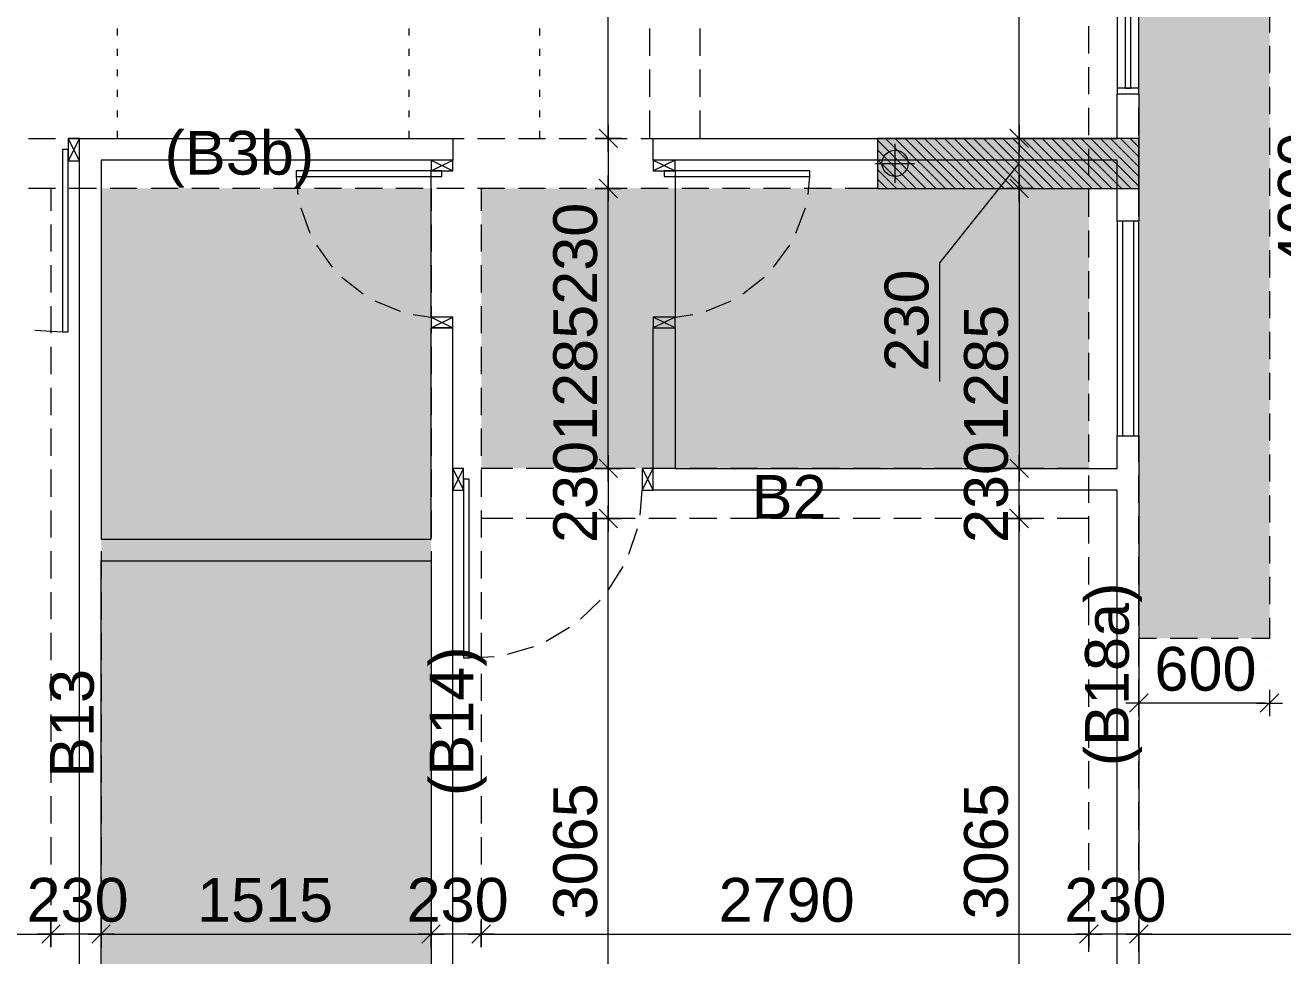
# Model space of a CAD drawing. Header units: millimetres. Extents: x -1303 to 98744, y -1303 to 90097.
# Drawn here: x 58345 to 64120, y 48580 to 52852 of the extents above; entities that cross this region are included whole.
import ezdxf

# ---------------------------------------------------------------- set-up
doc = ezdxf.new("R2010")
doc.units = ezdxf.units.MM
doc.layers.add('PDF_Geometry', color=7, linetype='Continuous')
doc.layers.add('PDF_Text', color=7, linetype='Continuous')
doc.layers.add('PDF_Solid Fills', color=192, linetype='Continuous', true_color=0xc2c0c0c0)
doc.styles.add('PDF ArialMT', font='arial.ttf')

msp = doc.modelspace()

# ---------------------------------------------------------------- linework, layer by layer
at = {"layer": 'PDF_Geometry', "color": 122, "lineweight": 0, "true_color": 0x00b88a}
for points in [[(61022.81378, 52371.97173), (61022.81378, 52352.50857), (61022.81378, 58257.11924), (61022.81378, 58237.65195)], [(62909.20732, 52352.50857), (62909.20732, 55727.53641), (62909.20732, 55707.22612)], [(61022.81378, 52332.19829), (61022.81378, 52102.00405)], [(62909.20732, 52122.31434), (62909.20732, 52311.888)], [(62544.45281, 51216.77734), (62544.45281, 51760.94831), (62909.20732, 52217.10117)], [(61022.81378, 50857.10142), (61022.81378, 50837.63826), (61022.81378, 52082.54089), (61022.81378, 52062.2306)], [(62909.20732, 52082.54089), (62909.20732, 50837.63826), (62909.20732, 50857.10142)], [(61022.81378, 50817.32798), (61022.81378, 50587.13374)], [(62909.20732, 50587.13374), (62909.20732, 50817.32798)], [(61022.81378, 47562.47172), (61022.81378, 47542.16144), (61022.81378, 50567.67058), (61022.81378, 50547.36029)], [(62909.20732, 47542.16144), (62909.20732, 50567.67058), (62909.20732, 50547.36029)], [(55413.5638, 48679.58279), (55394.09651, 48679.58279), (58444.14742, 48679.58279), (58423.83713, 48679.58279)], [(58693.80481, 48679.58279), (58463.61471, 48679.58279)], [(58733.58239, 48679.58279), (58714.11922, 48679.58279), (60189.21196, 48679.58279), (60168.90168, 48679.58279)], [(60438.86936, 48679.58279), (60208.67512, 48679.58279)], [(60478.64693, 48679.58279), (60459.17964, 48679.58279), (63208.79537, 48679.58279), (63188.48508, 48679.58279)], [(63458.45277, 48679.58279), (63229.10978, 48679.58279)], [(63499.07747, 48679.58279), (63478.76718, 48679.58279), (65688.44342, 48679.58279), (65668.98026, 48679.58279)]]:
    msp.add_lwpolyline(points, dxfattribs=at)
at = {"layer": 'PDF_Geometry', "color": 9, "lineweight": 0, "true_color": 0xc0c0c0}
for points in [[(63358.59146, 52536.9995), (63458.45442, 52536.9995), (63458.45442, 54037.4828), (63358.59146, 54037.4828)], [(63395.82767, 52563.23551), (63422.06285, 52563.23551), (63422.06285, 54011.24847), (63395.82767, 54011.24847)], [(63358.59146, 52536.9995), (63458.45442, 52536.9995), (63458.45442, 52563.23469), (63358.59146, 52563.23469)], [(58543.16573, 52229.79561), (58593.94351, 52229.79561), (58593.94351, 52332.19746), (58543.16573, 52332.19746)], [(58516.92972, 51443.58721), (58543.1649, 51443.58721), (58543.1649, 52281.42051), (58516.92972, 52281.42051)], [(60208.67512, 52182.40219), (60308.53808, 52182.40219), (60308.53808, 52232.33367), (60208.67512, 52232.33367)], [(61228.46212, 52182.40219), (61329.17137, 52182.40219), (61329.17137, 52232.33367), (61228.46212, 52232.33367)], [(59589.18874, 52157.0133), (60258.60907, 52157.0133), (60258.60907, 52182.40219), (59589.18874, 52182.40219)], [(61279.2399, 52157.0133), (61948.66022, 52157.0133), (61948.66022, 52182.40219), (61279.2399, 52182.40219)], [(60208.67512, 51462.20325), (60308.53808, 51462.20325), (60308.53808, 51512.13473), (60208.67512, 51512.13473)], [(61228.46212, 51462.20325), (61329.17137, 51462.20325), (61329.17137, 51512.13473), (61228.46212, 51512.13473)], [(60308.54056, 50717.46254), (60358.47204, 50717.46254), (60358.47204, 50817.3255), (60308.54056, 50817.3255)], [(60358.47121, 49947.33294), (60383.8601, 49947.33294), (60383.8601, 50767.39404), (60358.47121, 50767.39404)], [(61178.53146, 50717.46254), (61228.46294, 50717.46254), (61228.46294, 50817.3255), (61178.53146, 50817.3255)]]:
    msp.add_lwpolyline(points, close=True, dxfattribs=at)
at = {"layer": 'PDF_Geometry', "lineweight": 0}
for points in [[(64058.48012, 52943.22171), (64058.48012, 52818.81864)], [(58769.12848, 52795.96698), (58769.12848, 52795.96698)], [(58769.12848, 52795.96698), (58769.12848, 52795.96698)], [(60108.81381, 52795.96698), (60108.81381, 52795.96698)], [(60108.81381, 52795.96698), (60108.81381, 52795.96698)], [(60708.83704, 52795.96698), (60708.83704, 52795.96698)], [(60708.83704, 52795.96698), (60708.83704, 52795.96698)], [(61214.07756, 52795.96698), (61214.07756, 52795.96698)], [(61214.07756, 52795.96698), (61214.07756, 52795.96698)], [(61444.26767, 52795.96698), (61444.26767, 52795.96698)], [(61444.26767, 52795.96698), (61444.26767, 52795.96698)], [(63229.10978, 52795.96698), (63229.10978, 52795.96698)], [(63229.10978, 52795.96698), (63229.10978, 52795.96698)], [(63458.45277, 52795.96698), (63458.45277, 52795.96698)], [(63458.45277, 52795.96698), (63458.45277, 52795.96698)], [(58769.12848, 52733.34189), (58769.12848, 52733.34189)], [(58769.12848, 52733.34189), (58769.12848, 52733.34189)], [(60108.81381, 52733.34189), (60108.81381, 52733.34189)], [(60108.81381, 52733.34189), (60108.81381, 52733.34189)], [(60708.83704, 52733.34189), (60708.83704, 52733.34189)], [(60708.83704, 52733.34189), (60708.83704, 52733.34189)], [(61214.07756, 52733.34189), (61214.07756, 52733.34189)], [(61214.07756, 52733.34189), (61214.07756, 52733.34189)], [(61444.26767, 52733.34189), (61444.26767, 52733.34189)], [(61444.26767, 52733.34189), (61444.26767, 52733.34189)], [(63229.10978, 52733.34189), (63229.10978, 52733.34189)], [(63229.10978, 52733.34189), (63229.10978, 52733.34189)], [(63458.45277, 52733.34189), (63458.45277, 52733.34189)], [(63458.45277, 52733.34189), (63458.45277, 52733.34189)], [(64058.48012, 52756.19354), (64058.48012, 52630.93921)], [(58769.12848, 52670.71679), (58769.12848, 52670.71679)], [(58769.12848, 52670.71679), (58769.12848, 52670.71679)], [(60108.81381, 52670.71679), (60108.81381, 52670.71679)], [(60108.81381, 52670.71679), (60108.81381, 52670.71679)], [(60708.83704, 52670.71679), (60708.83704, 52670.71679)], [(60708.83704, 52670.71679), (60708.83704, 52670.71679)], [(61214.07756, 52670.71679), (61214.07756, 52670.71679)], [(61214.07756, 52670.71679), (61214.07756, 52670.71679)], [(61444.26767, 52670.71679), (61444.26767, 52670.71679)], [(61444.26767, 52670.71679), (61444.26767, 52670.71679)], [(63229.10978, 52670.71679), (63229.10978, 52670.71679)], [(63229.10978, 52670.71679), (63229.10978, 52670.71679)], [(63458.45277, 52670.71679), (63458.45277, 52670.71679)], [(63458.45277, 52670.71679), (63458.45277, 52670.71679)], [(58769.12848, 52608.09169), (58769.12848, 52608.09169)], [(58769.12848, 52608.09169), (58769.12848, 52608.09169)], [(60108.81381, 52608.09169), (60108.81381, 52608.09169)], [(60108.81381, 52608.09169), (60108.81381, 52608.09169)], [(60708.83704, 52608.09169), (60708.83704, 52608.09169)], [(60708.83704, 52608.09169), (60708.83704, 52608.09169)], [(61214.07756, 52608.09169), (61214.07756, 52608.09169)], [(61214.07756, 52608.09169), (61214.07756, 52608.09169)], [(61444.26767, 52608.09169), (61444.26767, 52608.09169)], [(61444.26767, 52608.09169), (61444.26767, 52608.09169)], [(63229.10978, 52608.09169), (63229.10978, 52608.09169)], [(63229.10978, 52608.09169), (63229.10978, 52608.09169)], [(63458.45277, 52608.09169), (63458.45277, 52608.09169)], [(63458.45277, 52608.09169), (63458.45277, 52608.09169)], [(64058.48012, 52568.31412), (64058.48012, 52443.90692)], [(58769.12848, 52545.46247), (58769.12848, 52545.46247)], [(58769.12848, 52545.46247), (58769.12848, 52545.46247)], [(60108.81381, 52545.46247), (60108.81381, 52545.46247)], [(60108.81381, 52545.46247), (60108.81381, 52545.46247)], [(60708.83704, 52545.46247), (60708.83704, 52545.46247)], [(60708.83704, 52545.46247), (60708.83704, 52545.46247)], [(61214.07756, 52545.46247), (61214.07756, 52545.46247)], [(61214.07756, 52545.46247), (61214.07756, 52545.46247)], [(61444.26767, 52545.46247), (61444.26767, 52545.46247)], [(61444.26767, 52545.46247), (61444.26767, 52545.46247)], [(63229.10978, 52545.46247), (63229.10978, 52545.46247)], [(63229.10978, 52545.46247), (63229.10978, 52545.46247)], [(63458.45277, 52545.46247), (63458.45277, 52545.46247)], [(63458.45277, 52545.46247), (63458.45277, 52545.46247)], [(58769.12848, 52482.83737), (58769.12848, 52482.83737)], [(58769.12848, 52482.83737), (58769.12848, 52482.83737)], [(60108.81381, 52482.83737), (60108.81381, 52482.83737)], [(60108.81381, 52482.83737), (60108.81381, 52482.83737)], [(60708.83704, 52482.83737), (60708.83704, 52482.83737)], [(60708.83704, 52482.83737), (60708.83704, 52482.83737)], [(61214.07756, 52482.83737), (61214.07756, 52482.83737)], [(61214.07756, 52482.83737), (61214.07756, 52482.83737)], [(61444.26767, 52482.83737), (61444.26767, 52482.83737)], [(61444.26767, 52482.83737), (61444.26767, 52482.83737)], [(63229.10978, 52482.83737), (63229.10978, 52482.83737)], [(63229.10978, 52482.83737), (63229.10978, 52482.83737)], [(63458.45277, 52482.83737), (63458.45277, 52482.83737)], [(63458.45277, 52482.83737), (63458.45277, 52482.83737)], [(58769.12848, 52421.0594), (58769.12848, 52421.0594)], [(58769.12848, 52421.0594), (58769.12848, 52421.0594)], [(60108.81381, 52421.0594), (60108.81381, 52421.0594)], [(60108.81381, 52421.0594), (60108.81381, 52421.0594)], [(60708.83704, 52421.0594), (60708.83704, 52421.0594)], [(60708.83704, 52421.0594), (60708.83704, 52421.0594)], [(61214.07756, 52421.0594), (61214.07756, 52421.0594)], [(61214.07756, 52421.0594), (61214.07756, 52421.0594)], [(61444.26767, 52421.0594), (61444.26767, 52421.0594)], [(61444.26767, 52421.0594), (61444.26767, 52421.0594)], [(63229.10978, 52421.0594), (63229.10978, 52421.0594)], [(63229.10978, 52421.0594), (63229.10978, 52421.0594)], [(63458.45277, 52421.0594), (63458.45277, 52421.0594)], [(63458.45277, 52421.0594), (63458.45277, 52421.0594)], [(64058.48012, 52381.28181), (64058.48012, 52256.03163)], [(58769.12848, 52332.19829), (58769.12848, 52332.19829)], [(58769.12848, 52332.19829), (58769.12848, 52332.19829)], [(60108.81381, 52332.19829), (60108.81381, 52332.19829)], [(60108.81381, 52332.19829), (60108.81381, 52332.19829)], [(60708.83704, 52332.19829), (60708.83704, 52332.19829)], [(60708.83704, 52332.19829), (60708.83704, 52332.19829)], [(61022.81378, 52332.19829), (61022.81378, 52332.19829)], [(61022.81378, 52332.19829), (61022.81378, 52332.19829)], [(61087.13312, 52332.19829), (61087.13312, 52332.19829)], [(61087.13312, 52332.19829), (61087.13312, 52332.19829)], [(61149.75822, 52332.19829), (61149.75822, 52332.19829)], [(61149.75822, 52332.19829), (61149.75822, 52332.19829)], [(61214.07756, 52332.19829), (61214.07756, 52332.19829)], [(61214.07756, 52332.19829), (61214.07756, 52332.19829)], [(61214.07756, 52332.19829), (61214.07756, 52332.19829)], [(61214.07756, 52332.19829), (61214.07756, 52332.19829)], [(61444.26767, 52332.19829), (61444.26767, 52332.19829)], [(61444.26767, 52332.19829), (61444.26767, 52332.19829)], [(62259.25345, 52324.58244), (62480.98059, 52102.00405)], [(62295.64253, 52332.19829), (62525.83677, 52102.00405)], [(62340.49871, 52332.19829), (62570.68881, 52102.00405)], [(62385.35076, 52332.19829), (62615.54499, 52102.00405)], [(62430.20281, 52332.19829), (62660.39705, 52102.00405)], [(62475.05899, 52332.19829), (62705.2491, 52102.00405)], [(62519.91104, 52332.19829), (62750.10528, 52102.00405)], [(62565.61021, 52332.19829), (62794.95732, 52102.00405)], [(62610.4664, 52332.19829), (62839.8135, 52102.00405)], [(62655.31844, 52332.19829), (62884.66556, 52102.00405)], [(62700.17462, 52332.19829), (62929.51761, 52102.00405)], [(62745.02667, 52332.19829), (62975.22091, 52102.00405)], [(62789.87872, 52332.19829), (63020.07296, 52102.00405)], [(62834.73491, 52332.19829), (63064.92501, 52102.00405)], [(62879.58695, 52332.19829), (63109.78119, 52102.00405)], [(62909.20732, 52332.19829), (62909.20732, 52332.19829)], [(62909.20732, 52332.19829), (62909.20732, 52332.19829)], [(62924.44313, 52332.19829), (63154.63323, 52102.00405)], [(62969.29518, 52332.19829), (63199.48942, 52102.00405)], [(62975.22091, 52332.19829), (62975.22091, 52332.19829)], [(62975.22091, 52332.19829), (62975.22091, 52332.19829)], [(63014.14723, 52332.19829), (63244.34147, 52102.00405)], [(63037.84601, 52332.19829), (63037.84601, 52332.19829)], [(63037.84601, 52332.19829), (63037.84601, 52332.19829)], [(63059.00341, 52332.19829), (63289.19352, 52102.00405)], [(63100.4711, 52332.19829), (63100.4711, 52332.19829)], [(63100.4711, 52332.19829), (63100.4711, 52332.19829)], [(63103.85546, 52332.19829), (63334.0497, 52102.00405)], [(63148.71164, 52332.19829), (63378.90174, 52102.00405)], [(63162.24908, 52332.19829), (63162.24908, 52332.19829)], [(63162.24908, 52332.19829), (63162.24908, 52332.19829)], [(63193.56369, 52332.19829), (63423.75792, 52102.00405)], [(63229.10978, 52332.19829), (63229.10978, 52332.19829)], [(63229.10978, 52332.19829), (63229.10978, 52332.19829)], [(63229.10978, 52332.19829), (63229.10978, 52332.19829)], [(63229.10978, 52332.19829), (63229.10978, 52332.19829)], [(63238.41574, 52332.19829), (63458.45277, 52112.16126)], [(63283.27192, 52332.19829), (63458.45277, 52157.0133)], [(63328.12397, 52332.19829), (63458.45277, 52201.86949)], [(63373.82314, 52332.19829), (63458.45277, 52246.72154)], [(63418.67933, 52332.19829), (63458.45277, 52291.57359)], [(63458.45277, 52332.19829), (63458.45277, 52332.19829)], [(63458.45277, 52332.19829), (63458.45277, 52332.19829)], [(62259.25345, 52279.72626), (62436.12854, 52102.00405)], [(62259.25345, 52234.87422), (62391.27648, 52102.00405)], [(62259.25345, 52190.01804), (62346.4203, 52102.00405)], [(64058.48012, 52193.40652), (64058.48012, 52068.1522)], [(61022.81378, 52102.00405), (61022.81378, 52102.00405)], [(61022.81378, 52102.00405), (61022.81378, 52102.00405)], [(61087.13312, 52102.00405), (61087.13312, 52102.00405)], [(61087.13312, 52102.00405), (61087.13312, 52102.00405)], [(61149.75822, 52102.00405), (61149.75822, 52102.00405)], [(61149.75822, 52102.00405), (61149.75822, 52102.00405)], [(61214.07756, 52102.00405), (61214.07756, 52102.00405)], [(61214.07756, 52102.00405), (61214.07756, 52102.00405)], [(62259.25345, 52144.31886), (62301.56826, 52102.00405)], [(62909.20732, 52102.00405), (62909.20732, 52102.00405)], [(62909.20732, 52102.00405), (62909.20732, 52102.00405)], [(62975.22091, 52102.00405), (62975.22091, 52102.00405)], [(62975.22091, 52102.00405), (62975.22091, 52102.00405)], [(63037.84601, 52102.00405), (63037.84601, 52102.00405)], [(63037.84601, 52102.00405), (63037.84601, 52102.00405)], [(63100.4711, 52102.00405), (63100.4711, 52102.00405)], [(63100.4711, 52102.00405), (63100.4711, 52102.00405)], [(63162.24908, 52102.00405), (63162.24908, 52102.00405)], [(63162.24908, 52102.00405), (63162.24908, 52102.00405)], [(63229.10978, 52102.00405), (63229.10978, 52102.00405)], [(63229.10978, 52102.00405), (63229.10978, 52102.00405)], [(64058.48012, 52006.37423), (64058.48012, 51881.1199)], [(64058.48012, 51818.4948), (64058.48012, 51693.24461)], [(64058.48012, 51630.61951), (64058.48012, 51506.21231)], [(64058.48012, 51443.58721), (64058.48012, 51318.33289)], [(64058.48012, 51255.70778), (64058.48012, 51131.30471)], [(64058.48012, 51068.67549), (64058.48012, 50943.42529)], [(64058.48012, 50880.8002), (64058.48012, 50756.39299)], [(61022.81378, 50817.32798), (61022.81378, 50817.32798)], [(61022.81378, 50817.32798), (61022.81378, 50817.32798)], [(61087.13312, 50817.32798), (61087.13312, 50817.32798)], [(61087.13312, 50817.32798), (61087.13312, 50817.32798)], [(61149.75822, 50817.32798), (61149.75822, 50817.32798)], [(61149.75822, 50817.32798), (61149.75822, 50817.32798)], [(61214.07756, 50817.32798), (61214.07756, 50817.32798)], [(61214.07756, 50817.32798), (61214.07756, 50817.32798)], [(62909.20732, 50817.32798), (62909.20732, 50817.32798)], [(62909.20732, 50817.32798), (62909.20732, 50817.32798)], [(62975.22091, 50817.32798), (62975.22091, 50817.32798)], [(62975.22091, 50817.32798), (62975.22091, 50817.32798)], [(63037.84601, 50817.32798), (63037.84601, 50817.32798)], [(63037.84601, 50817.32798), (63037.84601, 50817.32798)], [(63100.4711, 50817.32798), (63100.4711, 50817.32798)], [(63100.4711, 50817.32798), (63100.4711, 50817.32798)], [(63162.24908, 50817.32798), (63162.24908, 50817.32798)], [(63162.24908, 50817.32798), (63162.24908, 50817.32798)], [(63229.10978, 50817.32798), (63229.10978, 50817.32798)], [(63229.10978, 50817.32798), (63229.10978, 50817.32798)], [(64058.48012, 50693.7679), (64058.48012, 50568.5177)], [(61022.81378, 50587.13374), (61022.81378, 50587.13374)], [(61022.81378, 50587.13374), (61022.81378, 50587.13374)], [(61087.13312, 50587.13374), (61087.13312, 50587.13374)], [(61087.13312, 50587.13374), (61087.13312, 50587.13374)], [(61149.75822, 50587.13374), (61149.75822, 50587.13374)], [(61149.75822, 50587.13374), (61149.75822, 50587.13374)], [(61214.07756, 50587.13374), (61214.07756, 50587.13374)], [(61214.07756, 50587.13374), (61214.07756, 50587.13374)], [(62909.20732, 50587.13374), (62909.20732, 50587.13374)], [(62909.20732, 50587.13374), (62909.20732, 50587.13374)], [(62975.22091, 50587.13374), (62975.22091, 50587.13374)], [(62975.22091, 50587.13374), (62975.22091, 50587.13374)], [(63037.84601, 50587.13374), (63037.84601, 50587.13374)], [(63037.84601, 50587.13374), (63037.84601, 50587.13374)], [(63100.4711, 50587.13374), (63100.4711, 50587.13374)], [(63100.4711, 50587.13374), (63100.4711, 50587.13374)], [(63162.24908, 50587.13374), (63162.24908, 50587.13374)], [(63162.24908, 50587.13374), (63162.24908, 50587.13374)], [(63229.10978, 50587.13374), (63229.10978, 50587.13374)], [(63229.10978, 50587.13374), (63229.10978, 50587.13374)], [(64058.48012, 50505.88848), (64058.48012, 50380.63828)], [(64058.48012, 50318.8603), (64058.48012, 50193.60598)], [(64058.48012, 50130.98088), (64058.48012, 50037.04117), (63977.23486, 50037.04117)], [(63539.69803, 50037.04117), (63458.45277, 50037.04117)], [(63458.45277, 50037.04117), (63458.45277, 50037.04117)], [(63727.57746, 50037.04117), (63602.32314, 50037.04117)], [(63915.45275, 50037.04117), (63790.20256, 50037.04117)], [(64058.48012, 50037.04117), (64058.48012, 50037.04117)], [(64058.48012, 50037.04117), (64058.48012, 50037.04117)], [(63458.45277, 49950.72143), (63458.45277, 49950.72143)], [(64058.48012, 49950.72143), (64058.48012, 49950.72143)], [(63458.45277, 49888.93932), (63458.45277, 49888.93932)], [(64058.48012, 49888.93932), (64058.48012, 49888.93932)], [(63458.45277, 49826.31423), (63458.45277, 49826.31423)], [(64058.48012, 49826.31423), (64058.48012, 49826.31423)], [(63458.45277, 49739.99036), (63458.45277, 49739.99036)], [(64058.48012, 49739.99036), (64058.48012, 49739.99036)], [(58463.61471, 48679.58279), (58463.61471, 48679.58279)], [(58463.61471, 48679.58279), (58463.61471, 48679.58279)], [(58693.80481, 48679.58279), (58693.80481, 48679.58279)], [(58693.80481, 48679.58279), (58693.80481, 48679.58279)], [(60208.67512, 48679.58279), (60208.67512, 48679.58279)], [(60208.67512, 48679.58279), (60208.67512, 48679.58279)], [(60438.86936, 48679.58279), (60438.86936, 48679.58279)], [(60438.86936, 48679.58279), (60438.86936, 48679.58279)], [(63229.10978, 48679.58279), (63229.10978, 48679.58279)], [(63229.10978, 48679.58279), (63229.10978, 48679.58279)], [(63458.45277, 48679.58279), (63458.45277, 48679.58279)], [(63458.45277, 48679.58279), (63458.45277, 48679.58279)], [(58463.61471, 48605.95337), (58463.61471, 48605.95337)], [(58463.61471, 48605.95337), (58463.61471, 48605.95337)], [(58693.80481, 48605.95337), (58693.80481, 48605.95337)], [(58693.80481, 48605.95337), (58693.80481, 48605.95337)], [(60208.67512, 48605.95337), (60208.67512, 48605.95337)], [(60208.67512, 48605.95337), (60208.67512, 48605.95337)], [(60438.86936, 48605.95337), (60438.86936, 48605.95337)], [(60438.86936, 48605.95337), (60438.86936, 48605.95337)], [(63229.10978, 48605.95337), (63229.10978, 48605.95337)], [(63229.10978, 48605.95337), (63229.10978, 48605.95337)], [(63458.45277, 48605.95337), (63458.45277, 48605.95337)], [(63458.45277, 48605.95337), (63458.45277, 48605.95337)]]:
    msp.add_lwpolyline(points, dxfattribs=at)
at = {"layer": 'PDF_Geometry', "color": 157, "lineweight": 0, "true_color": 0x3f5f7f}
for points in [[(63229.10978, 52722.34169), (63229.10978, 52847.59188)], [(63458.45277, 52722.34169), (63458.45277, 52847.59188)], [(61214.07756, 52711.33736), (61214.07756, 52835.74457)], [(61444.26767, 52711.33736), (61444.26767, 52835.74457)], [(61214.07756, 52523.46207), (61214.07756, 52648.71226)], [(61444.26767, 52523.46207), (61444.26767, 52648.71226)], [(63229.10978, 52534.46227), (63229.10978, 52659.71246)], [(63458.45277, 52534.46227), (63458.45277, 52659.71246)], [(61214.07756, 52332.19829), (61214.07756, 52460.83284)], [(61444.26767, 52332.19829), (61444.26767, 52460.83284)], [(63229.10978, 52347.42996), (63229.10978, 52472.68429)], [(63458.45277, 52347.42996), (63458.45277, 52472.68429)], [(58360.36491, 52332.19829), (58484.77212, 52332.19829)], [(58547.39721, 52332.19829), (58672.64741, 52332.19829)], [(58735.27663, 52332.19829), (58859.6797, 52332.19829)], [(58922.3048, 52332.19829), (59047.55913, 52332.19829)], [(59110.18423, 52332.19829), (59235.43442, 52332.19829)], [(59297.21653, 52332.19829), (59422.46672, 52332.19829)], [(59485.09182, 52332.19829), (59610.34615, 52332.19829)], [(59672.97124, 52332.19829), (59797.37844, 52332.19829)], [(59860.00354, 52332.19829), (59985.25373, 52332.19829)], [(60047.87883, 52332.19829), (60172.28603, 52332.19829)], [(60234.91113, 52332.19829), (60360.16546, 52332.19829)], [(60422.79056, 52332.19829), (60547.19363, 52332.19829)], [(60609.82285, 52332.19829), (60735.07305, 52332.19829)], [(60797.69814, 52332.19829), (60922.95247, 52332.19829)], [(60984.73045, 52332.19829), (61109.98064, 52332.19829)], [(61172.60987, 52332.19829), (61297.86006, 52332.19829)], [(61360.48516, 52332.19829), (61484.89237, 52332.19829)], [(61547.51746, 52332.19829), (61672.76766, 52332.19829)], [(61735.39688, 52332.19829), (61859.79995, 52332.19829)], [(61922.42505, 52332.19829), (62047.67938, 52332.19829)], [(62110.30448, 52332.19829), (62259.25345, 52332.19829)], [(63229.10978, 52159.55467), (63229.10978, 52284.80487)], [(63458.45277, 52159.55467), (63458.45277, 52284.80487)], [(58484.77212, 52102.00405), (58360.36491, 52102.00405)], [(58463.61471, 52102.00405), (58463.61471, 51999.60138)], [(58672.64741, 52102.00405), (58547.39721, 52102.00405)], [(58693.80481, 52102.00405), (58693.80481, 51999.60138)], [(58859.6797, 52102.00405), (58735.27663, 52102.00405)], [(59047.55913, 52102.00405), (58922.3048, 52102.00405)], [(59235.43442, 52102.00405), (59110.18423, 52102.00405)], [(59422.46672, 52102.00405), (59297.21653, 52102.00405)], [(59610.34615, 52102.00405), (59485.09182, 52102.00405)], [(59797.37844, 52102.00405), (59672.97124, 52102.00405)], [(59985.25373, 52102.00405), (59860.00354, 52102.00405)], [(60172.28603, 52102.00405), (60047.87883, 52102.00405)], [(60208.67512, 52102.00405), (60208.67512, 51999.60138)], [(60360.16546, 52102.00405), (60234.91113, 52102.00405)], [(60547.19363, 52102.00405), (60422.79056, 52102.00405)], [(60438.86936, 52102.00405), (60438.86936, 51999.60138)], [(60735.07305, 52102.00405), (60609.82285, 52102.00405)], [(60922.95247, 52102.00405), (60797.69814, 52102.00405)], [(61109.98064, 52102.00405), (60984.73045, 52102.00405)], [(61297.86006, 52102.00405), (61172.60987, 52102.00405)], [(61484.89237, 52102.00405), (61360.48516, 52102.00405)], [(61672.76766, 52102.00405), (61547.51746, 52102.00405)], [(61859.79995, 52102.00405), (61735.39688, 52102.00405)], [(62047.67938, 52102.00405), (61922.42505, 52102.00405)], [(62259.25345, 52102.00405), (62110.30448, 52102.00405)], [(63229.10978, 51972.52238), (63229.10978, 52096.92545)], [(63458.45277, 51972.52238), (63458.45277, 52096.92545)], [(58463.61471, 51936.97628), (58463.61471, 51812.5732)], [(58693.80481, 51936.97628), (58693.80481, 51812.5732)], [(60208.67512, 51936.97628), (60208.67512, 51812.5732)], [(60438.86936, 51936.97628), (60438.86936, 51812.5732)], [(63229.10978, 51784.64295), (63229.10978, 51909.89728)], [(63458.45277, 51784.64295), (63458.45277, 51909.89728)], [(58463.61471, 51749.94398), (58463.61471, 51624.69378)], [(58693.80481, 51749.94398), (58693.80481, 51624.69378)], [(60208.67512, 51749.94398), (60208.67512, 51624.69378)], [(60438.86936, 51749.94398), (60438.86936, 51624.69378)], [(63229.10978, 51597.61065), (63229.10978, 51722.01785)], [(63458.45277, 51597.61065), (63458.45277, 51722.01785)], [(58463.61471, 51562.06869), (58463.61471, 51437.66148)], [(58693.80481, 51562.06869), (58693.80481, 51437.66148)], [(60208.67512, 51562.06869), (60208.67512, 51437.66148)], [(60438.86936, 51562.06869), (60438.86936, 51437.66148)], [(63229.10978, 51409.73536), (63229.10978, 51534.98555)], [(63458.45277, 51409.73536), (63458.45277, 51534.98555)], [(58463.61471, 51375.03639), (58463.61471, 51249.78619)], [(58693.80481, 51375.03639), (58693.80481, 51249.78619)], [(60208.67512, 51375.03639), (60208.67512, 51249.78619)], [(60438.86936, 51375.03639), (60438.86936, 51249.78619)], [(63229.10978, 51222.70306), (63229.10978, 51347.11026)], [(63458.45277, 51222.70306), (63458.45277, 51347.11026)], [(58463.61471, 51187.15697), (58463.61471, 51061.90677)], [(58693.80481, 51187.15697), (58693.80481, 51061.90677)], [(60208.67512, 51187.15697), (60208.67512, 51061.90677)], [(60438.86936, 51187.15697), (60438.86936, 51061.90677)], [(63229.10978, 51034.82364), (63229.10978, 51160.07797)], [(63458.45277, 51034.82364), (63458.45277, 51160.07797)], [(58463.61471, 51000.12879), (58463.61471, 50874.87447)], [(58693.80481, 51000.12879), (58693.80481, 50874.87447)], [(60208.67512, 51000.12879), (60208.67512, 50874.87447)], [(60438.86936, 51000.12879), (60438.86936, 50874.87447)], [(63229.10978, 50846.94835), (63229.10978, 50972.19854)], [(63458.45277, 50846.94835), (63458.45277, 50972.19854)], [(58463.61471, 50812.24937), (58463.61471, 50686.99918)], [(58693.80481, 50812.24937), (58693.80481, 50686.99918)], [(60208.67512, 50812.24937), (60208.67512, 50686.99918)], [(60583.58685, 50817.32798), (60438.86936, 50817.32798)], [(60438.86936, 50812.24937), (60438.86936, 50686.99918)], [(60771.46214, 50817.32798), (60646.21194, 50817.32798)], [(60958.49443, 50817.32798), (60834.09136, 50817.32798)], [(61146.37386, 50817.32798), (61021.11954, 50817.32798)], [(61334.24915, 50817.32798), (61208.99896, 50817.32798)], [(61521.28145, 50817.32798), (61396.03126, 50817.32798)], [(61709.16088, 50817.32798), (61583.90655, 50817.32798)], [(61896.19317, 50817.32798), (61770.93884, 50817.32798)], [(62084.06846, 50817.32798), (61958.81827, 50817.32798)], [(62271.10077, 50817.32798), (62146.69356, 50817.32798)], [(62458.98019, 50817.32798), (62333.72586, 50817.32798)], [(62646.00836, 50817.32798), (62521.60529, 50817.32798)], [(62833.88778, 50817.32798), (62708.63758, 50817.32798)], [(63021.7672, 50817.32798), (62896.51287, 50817.32798)], [(63229.10978, 50817.32798), (63083.54518, 50817.32798)], [(63229.10978, 50659.91605), (63229.10978, 50785.16624)], [(63458.45277, 50659.91605), (63458.45277, 50785.16624)], [(58463.61471, 50624.36995), (58463.61471, 50499.96688)], [(58693.80481, 50624.36995), (58693.80481, 50499.96688)], [(60208.67512, 50624.36995), (60208.67512, 50499.96688)], [(60438.86936, 50624.36995), (60438.86936, 50499.96688)], [(60583.58685, 50587.13374), (60438.86936, 50587.13374)], [(60771.46214, 50587.13374), (60646.21194, 50587.13374)], [(60958.49443, 50587.13374), (60834.09136, 50587.13374)], [(61146.37386, 50587.13374), (61021.11954, 50587.13374)], [(61334.24915, 50587.13374), (61208.99896, 50587.13374)], [(61521.28145, 50587.13374), (61396.03126, 50587.13374)], [(61709.16088, 50587.13374), (61583.90655, 50587.13374)], [(61896.19317, 50587.13374), (61770.93884, 50587.13374)], [(62084.06846, 50587.13374), (61958.81827, 50587.13374)], [(62271.10077, 50587.13374), (62146.69356, 50587.13374)], [(62458.98019, 50587.13374), (62333.72586, 50587.13374)], [(62646.00836, 50587.13374), (62521.60529, 50587.13374)], [(62833.88778, 50587.13374), (62708.63758, 50587.13374)], [(63021.7672, 50587.13374), (62896.51287, 50587.13374)], [(63229.10978, 50587.13374), (63083.54518, 50587.13374)], [(63229.10978, 50472.03662), (63229.10978, 50597.29095)], [(63458.45277, 50472.03662), (63458.45277, 50597.29095)], [(58463.61471, 50437.34178), (58463.61471, 50312.08745)], [(58693.80481, 50437.34178), (58693.80481, 50312.08745)], [(60208.67512, 50437.34178), (60208.67512, 50312.08745)], [(60438.86936, 50437.34178), (60438.86936, 50312.08745)], [(63229.10978, 50285.00845), (63229.10978, 50409.41152)], [(63458.45277, 50285.00845), (63458.45277, 50409.41152)], [(58463.61471, 50249.46236), (58463.61471, 50125.05516)], [(58693.80481, 50249.46236), (58693.80481, 50125.05516)], [(60208.67512, 50249.46236), (60208.67512, 50125.05516)], [(60438.86936, 50249.46236), (60438.86936, 50125.05516)], [(63229.10978, 50097.12903), (63229.10978, 50222.37923)], [(63458.45277, 50097.12903), (63458.45277, 50222.37923)], [(58463.61471, 50062.43005), (58463.61471, 49937.17987)], [(58693.80481, 50062.43005), (58693.80481, 49937.17987)], [(60208.67512, 50062.43005), (60208.67512, 49937.17987)], [(60438.86936, 50062.43005), (60438.86936, 49937.17987)], [(63229.10978, 49910.09673), (63229.10978, 50034.50394)], [(63458.45277, 49910.09673), (63458.45277, 50034.50394)], [(58463.61471, 49874.55476), (58463.61471, 49750.14756)], [(58693.80481, 49874.55476), (58693.80481, 49750.14756)], [(60208.67512, 49874.55476), (60208.67512, 49750.14756)], [(60438.86936, 49874.55476), (60438.86936, 49750.14756)], [(63229.10978, 49722.22144), (63229.10978, 49847.47163)], [(63458.45277, 49722.22144), (63458.45277, 49847.47163)], [(58463.61471, 49687.52247), (58463.61471, 49562.26814)], [(58693.80481, 49687.52247), (58693.80481, 49562.26814)], [(60208.67512, 49687.52247), (60208.67512, 49562.26814)], [(60438.86936, 49687.52247), (60438.86936, 49562.26814)], [(63229.10978, 49535.18914), (63229.10978, 49659.59221)], [(63458.45277, 49535.18914), (63458.45277, 49659.59221)], [(58463.61471, 49499.64304), (58463.61471, 49374.39285)], [(58693.80481, 49499.64304), (58693.80481, 49374.39285)], [(60208.67512, 49499.64304), (60208.67512, 49374.39285)], [(60438.86936, 49499.64304), (60438.86936, 49374.39285)], [(63229.10978, 49347.30971), (63229.10978, 49472.56404)], [(63458.45277, 49347.30971), (63458.45277, 49472.56404)], [(58463.61471, 49312.61075), (58463.61471, 49187.36055)], [(58693.80481, 49312.61075), (58693.80481, 49187.36055)], [(60208.67512, 49312.61075), (60208.67512, 49187.36055)], [(60438.86936, 49312.61075), (60438.86936, 49187.36055)], [(63229.10978, 49159.43442), (63229.10978, 49284.68462)], [(63458.45277, 49159.43442), (63458.45277, 49284.68462)], [(58463.61471, 49124.73545), (58463.61471, 48999.48113)], [(58693.80481, 49124.73545), (58693.80481, 48999.48113)], [(60208.67512, 49124.73545), (60208.67512, 48999.48113)], [(60438.86936, 49124.73545), (60438.86936, 48999.48113)], [(63229.10978, 48972.40213), (63229.10978, 49097.65232)], [(63458.45277, 48972.40213), (63458.45277, 49097.65232)], [(58463.61471, 48937.70315), (58463.61471, 48812.45295)], [(58693.80481, 48937.70315), (58693.80481, 48812.45295)], [(60208.67512, 48937.70315), (60208.67512, 48812.45295)], [(60438.86936, 48937.70315), (60438.86936, 48812.45295)], [(63229.10978, 48784.5227), (63229.10978, 48909.77702)], [(63458.45277, 48784.5227), (63458.45277, 48909.77702)], [(58463.61471, 48749.82373), (58463.61471, 48624.57353)], [(58693.80481, 48749.82373), (58693.80481, 48624.57353)], [(60208.67512, 48749.82373), (60208.67512, 48624.57353)], [(60438.86936, 48749.82373), (60438.86936, 48624.57353)], [(63229.10978, 48597.4904), (63229.10978, 48721.8976)], [(63458.45277, 48597.4904), (63458.45277, 48721.8976)]]:
    msp.add_lwpolyline(points, dxfattribs=at)
at = {"layer": 'PDF_Geometry', "color": 180, "lineweight": 0, "true_color": 0x4f14ff}
for points in [[(58769.12848, 52804.42994), (58769.12848, 52835.74457)], [(60108.81381, 52804.42994), (60108.81381, 52835.74457)], [(60708.83704, 52804.42994), (60708.83704, 52835.74457)], [(58769.12848, 52711.33736), (58769.12848, 52742.65198)], [(60108.81381, 52711.33736), (60108.81381, 52742.65198)], [(60708.83704, 52711.33736), (60708.83704, 52742.65198)], [(58769.12848, 52617.39765), (58769.12848, 52648.71226)], [(60108.81381, 52617.39765), (60108.81381, 52648.71226)], [(60708.83704, 52617.39765), (60708.83704, 52648.71226)], [(58769.12848, 52523.46207), (58769.12848, 52554.77255)], [(60108.81381, 52523.46207), (60108.81381, 52554.77255)], [(60708.83704, 52523.46207), (60708.83704, 52554.77255)], [(58769.12848, 52429.52236), (58769.12848, 52460.83284)], [(60108.81381, 52429.52236), (60108.81381, 52460.83284)], [(60708.83704, 52429.52236), (60708.83704, 52460.83284)], [(58769.12848, 52332.19829), (58769.12848, 52366.89726)], [(60108.81381, 52332.19829), (60108.81381, 52366.89726)], [(60708.83704, 52332.19829), (60708.83704, 52366.89726)]]:
    msp.add_lwpolyline(points, dxfattribs=at)
at = {"layer": 'PDF_Geometry', "color": 9, "lineweight": 0, "true_color": 0xc0c0c0}
for points in [[(63458.45277, 50967.11994), (63458.45277, 51952.21209), (63358.59146, 51952.21209), (63358.59146, 52232.33285), (61228.46212, 52232.33285), (61228.46212, 52332.19829), (63358.59146, 52332.19829), (63358.59146, 52536.9995), (63458.45277, 52536.9995), (63458.45277, 51952.21209)], [(58593.94351, 52332.19829), (58543.16573, 52229.79561)], [(58593.94351, 52229.79561), (58543.16573, 52332.19829)], [(58593.94351, 48392.68919), (58593.94351, 52332.19829), (60308.54056, 52332.19829), (60308.54056, 52232.33285), (58693.80481, 52232.33285), (58693.80481, 50492.35104), (60208.67512, 50492.35104), (60208.67512, 51462.20325)], [(60126.58687, 51523.98536), (60208.67512, 51512.13803), (60208.67512, 52182.40219), (60308.54056, 52232.33285)], [(60208.67512, 52232.33285), (60308.54056, 52182.40219)], [(61228.46212, 52232.33285), (61329.17468, 52182.40219), (61329.17468, 51512.13803), (61410.41582, 51523.98536)], [(61329.17468, 52232.33285), (61228.46212, 52182.40219)], [(59589.18874, 52157.0133), (59597.6517, 52074.92505)], [(61940.1981, 52074.92505), (61948.66106, 52157.0133)], [(59610.34615, 52013.99007), (59652.66096, 51896.35571)], [(61884.34172, 51896.35571), (61927.50365, 52013.99007)], [(63358.59146, 51952.21209), (63358.59146, 50967.11994), (63458.45277, 50967.11994), (63458.45277, 47292.50405), (62259.25345, 47292.50405), (62259.25345, 47392.36535), (63358.59146, 47392.36535), (63358.59146, 50717.46254), (61228.46212, 50717.46254), (61228.46212, 51462.20325), (61329.17468, 51462.20325), (61228.46212, 51512.13803)], [(63383.98035, 51952.21209), (63383.98035, 50967.11994)], [(63433.911, 51952.21209), (63433.911, 50967.11994)], [(59682.28133, 51841.34646), (59755.06363, 51740.63802)], [(61781.94318, 51740.63802), (61855.56847, 51841.34646)], [(59799.06855, 51694.93472), (59897.23975, 51617.92506)], [(61640.61005, 51617.92506), (61738.78125, 51694.93472)], [(59950.55476, 51586.61045), (60066.499, 51539.21703)], [(61471.3508, 51539.21703), (61586.44792, 51586.61045)], [(58693.80481, 48341.91141), (58593.94351, 48392.68919), (58693.80481, 48392.68919), (58693.80481, 50392.4856), (60208.67512, 50392.4856), (60208.67512, 47392.36535), (59836.30477, 47392.36535), (59836.30477, 47292.50405), (60459.17964, 47292.50405), (60459.17964, 47392.36535), (60308.54056, 47392.36535), (60308.54056, 51462.20325), (60208.67512, 51462.20325), (60308.54056, 51512.13803)], [(60208.67512, 51512.13803), (60308.54056, 51462.20325)], [(61329.17468, 51512.13803), (61228.46212, 51462.20325)], [(61329.17468, 51462.20325), (61329.17468, 50817.32798), (63358.59146, 50817.32798), (63358.59146, 50967.11994)], [(58389.13816, 51451.20305), (58516.92972, 51443.58721)], [(60308.54056, 50817.32798), (60358.47121, 50717.46254)], [(60308.54056, 50717.46254), (60358.47121, 50817.32798)], [(61169.22138, 50602.36955), (61178.53146, 50717.46254), (61228.46212, 50817.32798)], [(61178.53146, 50817.32798), (61228.46212, 50717.46254)], [(61116.75349, 50422.95309), (61156.52694, 50541.43457)], [(61023.6609, 50260.46256), (61090.51748, 50366.24959)], [(60895.02221, 50125.05516), (60984.73045, 50212.22615)], [(60737.61029, 50024.34672), (60845.09156, 50087.81894)], [(60383.8601, 49947.33294), (60498.95722, 49953.25867)], [(60559.88807, 49964.25887), (60680.06379, 49999.80496)]]:
    msp.add_lwpolyline(points, dxfattribs=at)
at = {"layer": 'PDF_Geometry', "color": 122, "lineweight": 0, "true_color": 0x00b88a}
for points in [[(61022.81378, 52272.11043), (61022.81378, 52392.28614)], [(62909.20732, 52272.11043), (62909.20732, 52392.28614)], [(60962.72591, 52332.19829), (61082.90164, 52332.19829)], [(61065.12859, 52289.88348), (60980.49897, 52374.5131)], [(62849.11946, 52332.19829), (62968.44806, 52332.19829)], [(62951.52213, 52289.88348), (62866.04539, 52374.5131)], [(61022.81378, 52162.09191), (61022.81378, 52041.91619)], [(62909.20732, 52041.91619), (62909.20732, 52162.09191)], [(61082.90164, 52102.00405), (60962.72591, 52102.00405)], [(60980.49897, 52144.31886), (61065.12859, 52059.68923)], [(62849.11946, 52102.00405), (62968.44806, 52102.00405)], [(62951.52213, 52059.68923), (62866.04539, 52144.31886)], [(61022.81378, 50757.24012), (61022.81378, 50877.41583)], [(62909.20732, 50757.24012), (62909.20732, 50877.41583)], [(61065.12859, 50775.01317), (60980.49897, 50859.64279)], [(62951.52213, 50775.01317), (62866.04539, 50859.64279)], [(60962.72591, 50817.32798), (61082.90164, 50817.32798)], [(62849.11946, 50817.32798), (62968.44806, 50817.32798)], [(61022.81378, 50647.2216), (61022.81378, 50527.04588)], [(62909.20732, 50647.2216), (62909.20732, 50527.04588)], [(61082.90164, 50587.13374), (60962.72591, 50587.13374)], [(60980.49897, 50629.44855), (61065.12859, 50544.81892)], [(62968.44806, 50587.13374), (62849.11946, 50587.13374)], [(62866.04539, 50629.44855), (62951.52213, 50544.81892)], [(58463.61471, 48619.49493), (58463.61471, 48739.67066)], [(58693.80481, 48739.67066), (58693.80481, 48619.49493)], [(60208.67512, 48619.49493), (60208.67512, 48739.67066)], [(60438.86936, 48739.67066), (60438.86936, 48619.49493)], [(63229.10978, 48619.49493), (63229.10978, 48739.67066)], [(63458.45277, 48739.67066), (63458.45277, 48619.49493)], [(58505.92952, 48721.8976), (58421.2999, 48637.26798)], [(58651.49, 48637.26798), (58736.11963, 48721.8976)], [(60250.98994, 48721.8976), (60166.36031, 48637.26798)], [(60396.55454, 48637.26798), (60481.18417, 48721.8976)], [(63271.4246, 48721.8976), (63186.79497, 48637.26798)], [(63416.13796, 48637.26798), (63501.6147, 48721.8976)], [(58523.70257, 48679.58279), (58403.52685, 48679.58279)], [(58633.72108, 48679.58279), (58753.89267, 48679.58279)], [(60268.76298, 48679.58279), (60148.59139, 48679.58279)], [(60378.78149, 48679.58279), (60498.95722, 48679.58279)], [(63289.19352, 48679.58279), (63169.02193, 48679.58279)], [(63399.21203, 48679.58279), (63518.54063, 48679.58279)]]:
    msp.add_lwpolyline(points, close=True, dxfattribs=at)
at = {"layer": 'PDF_Geometry', "color": 5, "lineweight": 0}
msp.add_lwpolyline([(62259.25345, 52102.00405), (63458.45523, 52102.00405), (63458.45523, 52332.19664), (62259.25345, 52332.19664)], close=True, dxfattribs=at)
msp.add_lwpolyline([(62259.25345, 52102.00405), (63458.45523, 52102.00405), (63458.45523, 52332.19664), (62259.25345, 52332.19664)], close=True, dxfattribs=at)
at = {"layer": 'PDF_Geometry', "color": 20, "lineweight": 0, "true_color": 0xff4405}
for points in [[(62338.80447, 52307.65652), (62338.80447, 52127.39293)], [(62249.09623, 52217.10117), (62428.5127, 52217.10117)]]:
    msp.add_lwpolyline(points, dxfattribs=at)
at = {"layer": 'PDF_Geometry', "color": 222, "lineweight": 0, "true_color": 0xb8008a}
for points in [[(63501.6147, 49782.30517), (63416.13796, 49697.67554)], [(63458.45277, 49679.90662), (63458.45277, 49800.07821)], [(64016.16531, 49697.67554), (64101.63793, 49782.30517)], [(64058.48012, 49800.07821), (64058.48012, 49679.90662)], [(63518.54063, 49739.99036), (63399.21203, 49739.99036)], [(64039.01283, 49739.99036), (63478.76718, 49739.99036)], [(63999.23938, 49739.99036), (64118.56386, 49739.99036)]]:
    msp.add_lwpolyline(points, dxfattribs=at)
at = {"layer": 'PDF_Geometry', "color": 20, "lineweight": 0, "true_color": 0xff4405}
msp.add_circle((62339.25635, 52217.65637), 59.9447, dxfattribs=at)
at = {"layer": 'PDF_Geometry', "color": 7, "lineweight": 0, "true_color": 0xffffff}
msp.add_circle((62339.29654, 52217.71242), 59.98489, dxfattribs=at)
at = {"layer": 'PDF_Solid Fills', "color": 254, "lineweight": 0, "true_color": 0x00007f}
msp.add_solid([(64059.24047, 50037.71886), (64059.24047, 54037.73733), (63459.29989, 50037.71886), (63459.29989, 54037.73733)], dxfattribs=at)
at = {"layer": 'PDF_Solid Fills', "lineweight": 0}
msp.add_solid([(62259.25345, 52332.70656), (62259.25345, 52102.68174), (63459.29989, 52332.70656), (63459.29989, 52102.68174)], dxfattribs=at)
at = {"layer": 'PDF_Solid Fills', "color": 43, "lineweight": 0, "true_color": 0x00007f}
for points in [[(60209.27017, 52102.68174), (60209.27017, 47522.69415), (58694.31308, 52102.68174), (58694.31308, 47522.69415)], [(63229.27921, 50817.74947), (63229.27921, 52102.68174), (60439.29086, 50817.74947), (60439.29086, 52102.68174)]]:
    msp.add_solid(points, dxfattribs=at)

# ---------------------------------------------------------------- texts
at = {"layer": 'PDF_Text', "color": 6, "char_height": 201.084641, "attachment_point": 4, "style": 'PDF ArialMT'}
for s, insert in [('(B3b)', (58985.44808, 52235.94267)), ('B2', (61681.17287, 50686.32299))]:
    msp.add_mtext(s, dxfattribs=dict(at, insert=insert))
at = {"layer": 'PDF_Text', "char_height": 201.084641, "attachment_point": 4, "rotation": 90, "style": 'PDF ArialMT'}
for s, insert in [('4000', (64199.22925, 51734.36793)), ('2301285230', (60871.82566, 50474.61763)), ('230', (62393.43707, 51261.28143)), ('2301285', (62758.17526, 50474.61763)), ('3065', (60871.82566, 48746.5504)), ('3065', (62758.17526, 48746.5504))]:
    msp.add_mtext(s, dxfattribs=dict(at, insert=insert))
at = {"layer": 'PDF_Text', "color": 6, "char_height": 201.084641, "attachment_point": 4, "rotation": 90, "style": 'PDF ArialMT'}
for s, insert in [('(B18a)', (63342.322, 49450.04815)), ('(B14)', (60333.32984, 49313.35366)), ('B13', (58561.22593, 49396.75215))]:
    msp.add_mtext(s, dxfattribs=dict(at, insert=insert))
at = {"layer": 'PDF_Text', "char_height": 201.084641, "attachment_point": 4, "style": 'PDF ArialMT'}
for s, insert in [('600', (63530.61, 49895.94642)), ('230', (58351.50072, 48835.41366)), ('1515', (59134.23436, 48835.41366)), ('230', (60096.57566, 48835.41366)), ('2790', (61529.02894, 48835.41366)), ('230', (63116.69537, 48835.41366))]:
    msp.add_mtext(s, dxfattribs=dict(at, insert=insert))

doc.saveas('drawing.dxf')
